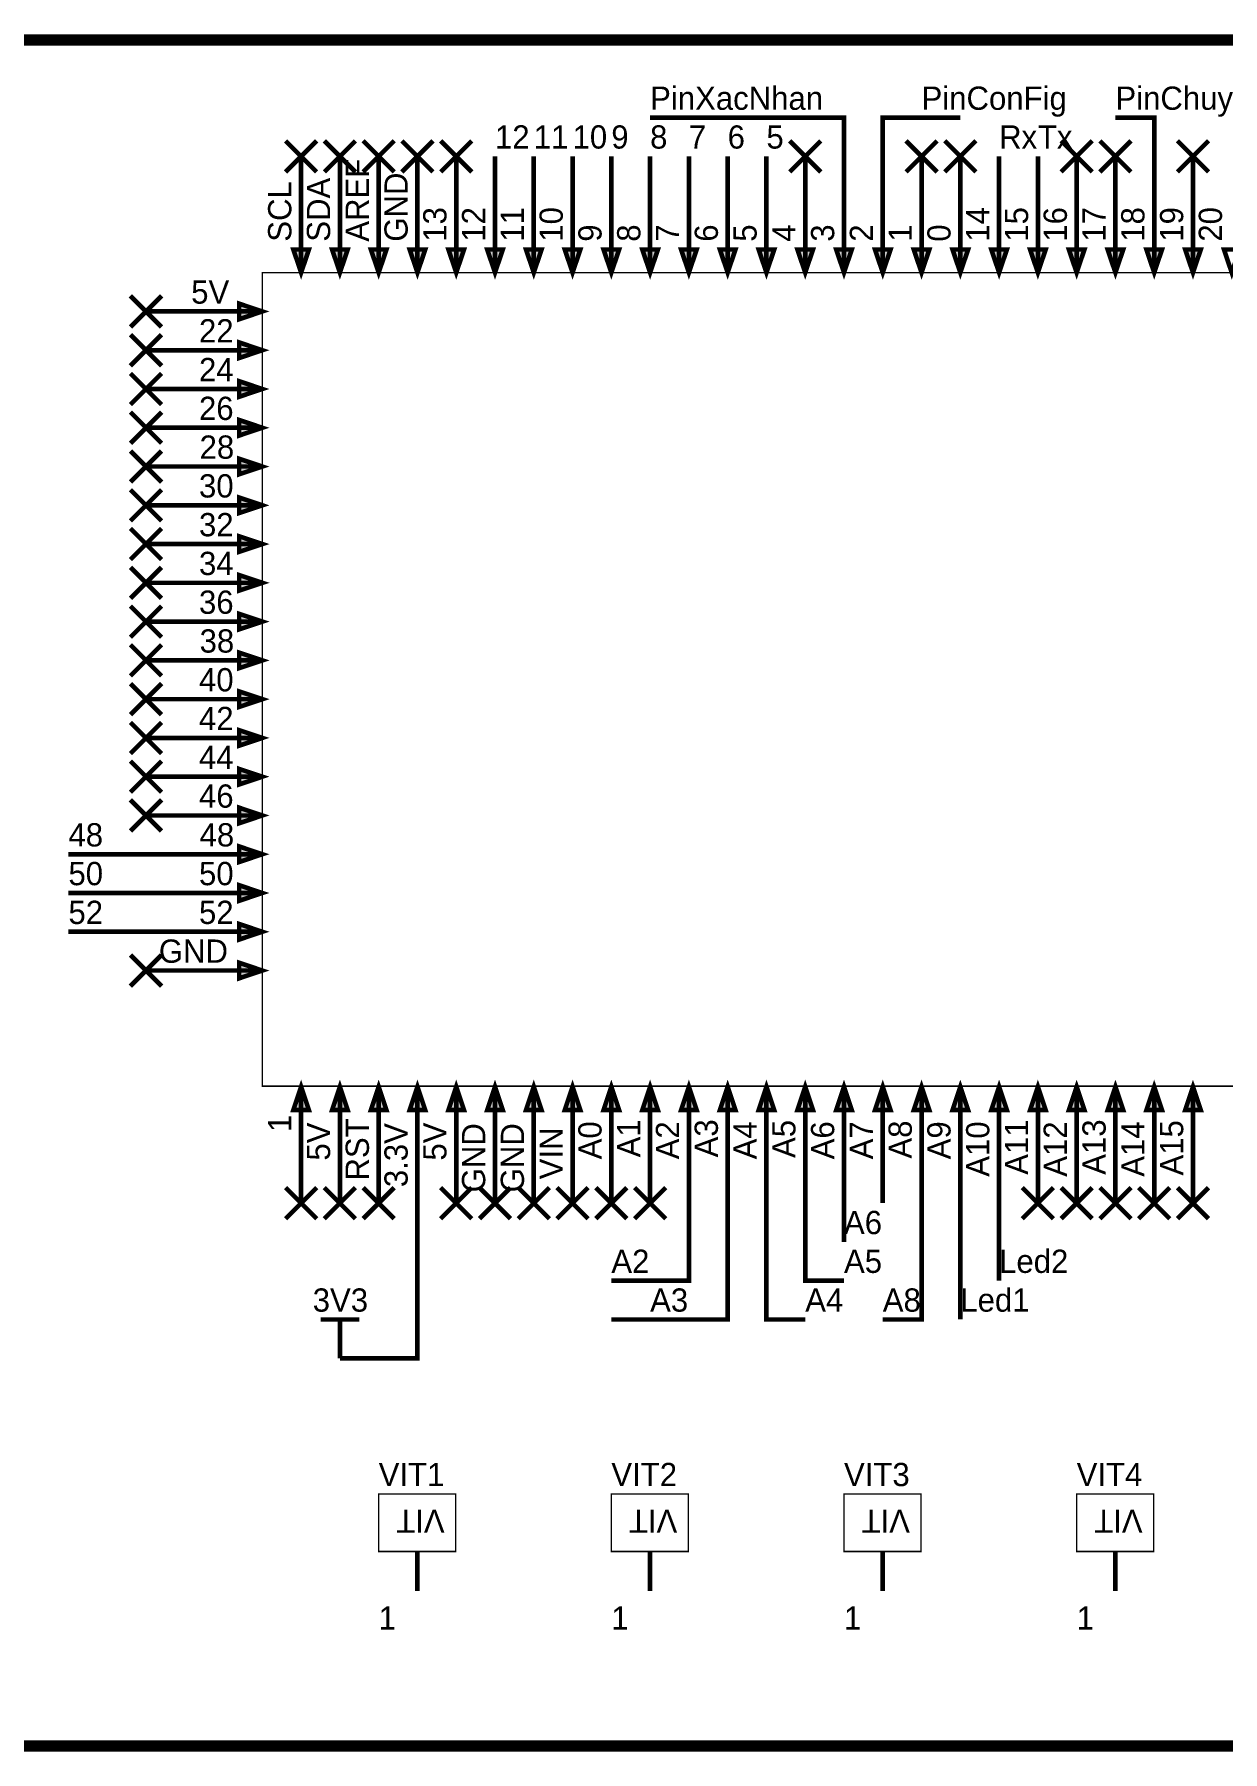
# Model space of a CAD drawing. Header units: millimetres. Extents: x 4 to 288, y 4 to 189.
# Drawn here: x 117.1 to 195, y 4.7 to 117.2 of the extents above; entities that cross this region are included whole.
import ezdxf

# ---------------------------------------------------------------- set-up
doc = ezdxf.new("R2010")
doc.units = ezdxf.units.MM
doc.layers.add('Sheet', color=255, linetype='Continuous')

msp = doc.modelspace()

# ---------------------------------------------------------------- linework, layer by layer
at = {"layer": 'Sheet'}
for points, const_width in [([(287.02, 116.84), (114.3, 116.84)], 0.749), ([(170.18, 109.22), (170.18, 111.76), (157.48, 111.76)], 0.3), ([(172.72, 109.22), (172.72, 111.76), (177.8, 111.76)], 0.3), ([(190.5, 109.22), (190.5, 111.76), (187.96, 111.76)], 0.3), ([(133.6, 108.2), (135.64, 110.24)], 0.3), ([(133.6, 110.24), (135.64, 108.2)], 0.3), ([(136.14, 108.2), (138.18, 110.24)], 0.3), ([(136.14, 110.24), (138.18, 108.2)], 0.3), ([(138.68, 108.2), (140.72, 110.24)], 0.3), ([(138.68, 110.24), (140.72, 108.2)], 0.3), ([(141.22, 108.2), (143.26, 110.24)], 0.3), ([(141.22, 110.24), (143.26, 108.2)], 0.3), ([(143.76, 108.2), (145.8, 110.24)], 0.3), ([(143.76, 110.24), (145.8, 108.2)], 0.3), ([(166.62, 108.2), (168.66, 110.24)], 0.3), ([(166.62, 110.24), (168.66, 108.2)], 0.3), ([(174.24, 108.2), (176.28, 110.24)], 0.3), ([(174.24, 110.24), (176.28, 108.2)], 0.3), ([(176.78, 108.2), (178.82, 110.24)], 0.3), ([(176.78, 110.24), (178.82, 108.2)], 0.3), ([(184.4, 108.2), (186.44, 110.24)], 0.3), ([(184.4, 110.24), (186.44, 108.2)], 0.3), ([(186.94, 108.2), (188.98, 110.24)], 0.3), ([(186.94, 110.24), (188.98, 108.2)], 0.3), ([(192.02, 108.2), (194.06, 110.24)], 0.3), ([(192.02, 110.24), (194.06, 108.2)], 0.3), ([(134.62, 101.6), (134.62, 109.22)], 0.3), ([(137.16, 101.6), (137.16, 109.22)], 0.3), ([(139.7, 101.6), (139.7, 109.22)], 0.3), ([(142.24, 101.6), (142.24, 109.22)], 0.3), ([(144.78, 101.6), (144.78, 109.22)], 0.3), ([(147.32, 101.6), (147.32, 109.22)], 0.3), ([(149.86, 101.6), (149.86, 109.22)], 0.3), ([(152.4, 101.6), (152.4, 109.22)], 0.3), ([(154.94, 101.6), (154.94, 109.22)], 0.3), ([(157.48, 101.6), (157.48, 109.22)], 0.3), ([(160.02, 101.6), (160.02, 109.22)], 0.3), ([(162.56, 101.6), (162.56, 109.22)], 0.3), ([(165.1, 101.6), (165.1, 109.22)], 0.3), ([(167.64, 101.6), (167.64, 109.22)], 0.3), ([(170.18, 101.6), (170.18, 109.22)], 0.3), ([(172.72, 101.6), (172.72, 109.22)], 0.3), ([(175.26, 101.6), (175.26, 109.22)], 0.3), ([(177.8, 101.6), (177.8, 109.22)], 0.3), ([(180.34, 101.6), (180.34, 109.22)], 0.3), ([(182.88, 101.6), (182.88, 109.22)], 0.3), ([(185.42, 101.6), (185.42, 109.22)], 0.3), ([(187.96, 101.6), (187.96, 109.22)], 0.3), ([(190.5, 101.6), (190.5, 109.22)], 0.3), ([(193.04, 101.6), (193.04, 109.22)], 0.3), ([(132.08, 101.6), (200.62, 101.6), (200.62, 48.3), (132.08, 48.3), (132.08, 101.6)], 0.0991), ([(123.44, 98.04), (125.48, 100.08)], 0.3), ([(123.44, 100.08), (125.48, 98.04)], 0.3), ([(132.08, 99.06), (124.46, 99.06)], 0.3), ([(123.44, 95.5), (125.48, 97.54)], 0.3), ([(123.44, 97.54), (125.48, 95.5)], 0.3), ([(132.08, 96.52), (124.46, 96.52)], 0.3), ([(123.44, 92.96), (125.48, 95)], 0.3), ([(123.44, 95), (125.48, 92.96)], 0.3), ([(132.08, 93.98), (124.46, 93.98)], 0.3), ([(123.44, 90.42), (125.48, 92.46)], 0.3), ([(123.44, 92.46), (125.48, 90.42)], 0.3), ([(132.08, 91.44), (124.46, 91.44)], 0.3), ([(123.44, 87.88), (125.48, 89.92)], 0.3), ([(123.44, 89.92), (125.48, 87.88)], 0.3), ([(132.08, 88.9), (124.46, 88.9)], 0.3), ([(123.44, 85.34), (125.48, 87.38)], 0.3), ([(123.44, 87.38), (125.48, 85.34)], 0.3), ([(132.08, 86.36), (124.46, 86.36)], 0.3), ([(123.44, 82.8), (125.48, 84.84)], 0.3), ([(123.44, 84.84), (125.48, 82.8)], 0.3), ([(132.08, 83.82), (124.46, 83.82)], 0.3), ([(123.44, 80.26), (125.48, 82.3)], 0.3), ([(123.44, 82.3), (125.48, 80.26)], 0.3), ([(132.08, 81.28), (124.46, 81.28)], 0.3), ([(123.44, 77.72), (125.48, 79.76)], 0.3), ([(123.44, 79.76), (125.48, 77.72)], 0.3), ([(132.08, 78.74), (124.46, 78.74)], 0.3), ([(123.44, 75.18), (125.48, 77.22)], 0.3), ([(123.44, 77.22), (125.48, 75.18)], 0.3), ([(132.08, 76.2), (124.46, 76.2)], 0.3), ([(123.44, 72.64), (125.48, 74.68)], 0.3), ([(123.44, 74.68), (125.48, 72.64)], 0.3), ([(132.08, 73.66), (124.46, 73.66)], 0.3), ([(123.44, 70.1), (125.48, 72.14)], 0.3), ([(123.44, 72.14), (125.48, 70.1)], 0.3), ([(132.08, 71.12), (124.46, 71.12)], 0.3), ([(123.44, 67.56), (125.48, 69.6)], 0.3), ([(123.44, 69.6), (125.48, 67.56)], 0.3), ([(132.08, 68.58), (124.46, 68.58)], 0.3), ([(123.44, 65.02), (125.48, 67.06)], 0.3), ([(123.44, 67.06), (125.48, 65.02)], 0.3), ([(132.08, 66.04), (124.46, 66.04)], 0.3), ([(124.46, 63.5), (119.38, 63.5)], 0.3), ([(132.08, 63.5), (124.46, 63.5)], 0.3), ([(124.46, 60.96), (119.38, 60.96)], 0.3), ([(132.08, 60.96), (124.46, 60.96)], 0.3), ([(124.46, 58.42), (119.38, 58.42)], 0.3), ([(132.08, 58.42), (124.46, 58.42)], 0.3), ([(123.44, 54.86), (125.48, 56.9)], 0.3), ([(123.44, 56.9), (125.48, 54.86)], 0.3), ([(132.08, 55.88), (124.46, 55.88)], 0.3), ([(134.62, 48.26), (134.62, 40.64)], 0.3), ([(137.16, 48.26), (137.16, 40.64)], 0.3), ([(139.7, 48.26), (139.7, 40.64)], 0.3), ([(142.24, 48.26), (142.24, 40.64)], 0.3), ([(144.78, 48.26), (144.78, 40.64)], 0.3), ([(147.32, 48.26), (147.32, 40.64)], 0.3), ([(149.86, 48.26), (149.86, 40.64)], 0.3), ([(152.4, 48.26), (152.4, 40.64)], 0.3), ([(154.94, 48.26), (154.94, 40.64)], 0.3), ([(157.48, 48.26), (157.48, 40.64)], 0.3), ([(160.02, 48.26), (160.02, 40.64)], 0.3), ([(162.56, 48.26), (162.56, 40.64)], 0.3), ([(165.1, 48.26), (165.1, 40.64)], 0.3), ([(167.64, 48.26), (167.64, 40.64)], 0.3), ([(170.18, 48.26), (170.18, 40.64)], 0.3), ([(172.72, 48.26), (172.72, 40.64)], 0.3), ([(175.26, 48.26), (175.26, 40.64)], 0.3), ([(177.8, 48.26), (177.8, 40.64)], 0.3), ([(180.34, 48.26), (180.34, 40.64)], 0.3), ([(182.88, 48.26), (182.88, 40.64)], 0.3), ([(185.42, 48.26), (185.42, 40.64)], 0.3), ([(187.96, 48.26), (187.96, 40.64)], 0.3), ([(190.5, 48.26), (190.5, 40.64)], 0.3), ([(193.04, 48.26), (193.04, 40.64)], 0.3), ([(133.6, 39.62), (135.64, 41.66)], 0.3), ([(133.6, 41.66), (135.64, 39.62)], 0.3), ([(136.14, 39.62), (138.18, 41.66)], 0.3), ([(136.14, 41.66), (138.18, 39.62)], 0.3), ([(138.68, 39.62), (140.72, 41.66)], 0.3), ([(138.68, 41.66), (140.72, 39.62)], 0.3), ([(143.76, 39.62), (145.8, 41.66)], 0.3), ([(143.76, 41.66), (145.8, 39.62)], 0.3), ([(146.3, 39.62), (148.34, 41.66)], 0.3), ([(146.3, 41.66), (148.34, 39.62)], 0.3), ([(148.84, 39.62), (150.88, 41.66)], 0.3), ([(148.84, 41.66), (150.88, 39.62)], 0.3), ([(151.38, 39.62), (153.42, 41.66)], 0.3), ([(151.38, 41.66), (153.42, 39.62)], 0.3), ([(153.92, 39.62), (155.96, 41.66)], 0.3), ([(153.92, 41.66), (155.96, 39.62)], 0.3), ([(156.46, 39.62), (158.5, 41.66)], 0.3), ([(156.46, 41.66), (158.5, 39.62)], 0.3), ([(181.86, 39.62), (183.9, 41.66)], 0.3), ([(181.86, 41.66), (183.9, 39.62)], 0.3), ([(184.4, 39.62), (186.44, 41.66)], 0.3), ([(184.4, 41.66), (186.44, 39.62)], 0.3), ([(186.94, 39.62), (188.98, 41.66)], 0.3), ([(186.94, 41.66), (188.98, 39.62)], 0.3), ([(189.48, 39.62), (191.52, 41.66)], 0.3), ([(189.48, 41.66), (191.52, 39.62)], 0.3), ([(192.02, 39.62), (194.06, 41.66)], 0.3), ([(192.02, 41.66), (194.06, 39.62)], 0.3), ([(142.24, 40.64), (142.24, 30.48), (137.16, 30.48)], 0.3), ([(160.02, 40.64), (160.02, 35.56), (154.94, 35.56)], 0.3), ([(154.94, 33.02), (162.56, 33.02), (162.56, 40.64)], 0.3), ([(165.1, 40.64), (165.1, 33.02), (167.64, 33.02)], 0.3), ([(167.64, 40.64), (167.64, 35.56), (170.18, 35.56)], 0.3), ([(170.18, 40.64), (170.18, 38.1)], 0.3), ([(175.26, 40.64), (175.26, 33.02), (172.72, 33.02)], 0.3), ([(177.8, 40.64), (177.8, 33.02)], 0.3), ([(180.34, 40.64), (180.34, 35.56)], 0.3), ([(135.89, 33.02), (138.43, 33.02)], 0.3), ([(137.16, 30.48), (137.16, 33.02)], 0.3), ([(139.7, 21.59), (144.74, 21.59), (144.74, 17.82), (139.7, 17.82), (139.7, 21.59)], 0.0991), ([(154.94, 21.59), (159.98, 21.59), (159.98, 17.82), (154.94, 17.82), (154.94, 21.59)], 0.0991), ([(170.18, 21.59), (175.22, 21.59), (175.22, 17.82), (170.18, 17.82), (170.18, 21.59)], 0.0991), ([(185.42, 21.59), (190.46, 21.59), (190.46, 17.82), (185.42, 17.82), (185.42, 21.59)], 0.0991), ([(142.24, 17.78), (142.24, 15.24)], 0.3), ([(157.48, 17.78), (157.48, 15.24)], 0.3), ([(172.72, 17.78), (172.72, 15.24)], 0.3), ([(187.96, 17.78), (187.96, 15.24)], 0.3), ([(236.22, 5.08), (200.66, 5.08), (114.3, 5.08)], 0.749)]:
    msp.add_lwpolyline(points, dxfattribs=dict(at, const_width=const_width))
for points, const_width in [([(134.62, 101.6), (134.11, 103.12), (135.13, 103.12), (134.62, 101.6)], 0.3), ([(134.11, 103.12), (134.62, 101.6), (135.13, 103.12), (134.11, 103.12)], 0.0991), ([(137.16, 101.6), (136.65, 103.12), (137.67, 103.12), (137.16, 101.6)], 0.3), ([(136.65, 103.12), (137.16, 101.6), (137.67, 103.12), (136.65, 103.12)], 0.0991), ([(139.7, 101.6), (139.19, 103.12), (140.21, 103.12), (139.7, 101.6)], 0.3), ([(139.19, 103.12), (139.7, 101.6), (140.21, 103.12), (139.19, 103.12)], 0.0991), ([(142.24, 101.6), (141.73, 103.12), (142.75, 103.12), (142.24, 101.6)], 0.3), ([(141.73, 103.12), (142.24, 101.6), (142.75, 103.12), (141.73, 103.12)], 0.0991), ([(144.78, 101.6), (144.27, 103.12), (145.29, 103.12), (144.78, 101.6)], 0.3), ([(144.27, 103.12), (144.78, 101.6), (145.29, 103.12), (144.27, 103.12)], 0.0991), ([(147.32, 101.6), (146.81, 103.12), (147.83, 103.12), (147.32, 101.6)], 0.3), ([(146.81, 103.12), (147.32, 101.6), (147.83, 103.12), (146.81, 103.12)], 0.0991), ([(149.86, 101.6), (149.35, 103.12), (150.37, 103.12), (149.86, 101.6)], 0.3), ([(149.35, 103.12), (149.86, 101.6), (150.37, 103.12), (149.35, 103.12)], 0.0991), ([(152.4, 101.6), (151.89, 103.12), (152.91, 103.12), (152.4, 101.6)], 0.3), ([(151.89, 103.12), (152.4, 101.6), (152.91, 103.12), (151.89, 103.12)], 0.0991), ([(154.94, 101.6), (154.43, 103.12), (155.45, 103.12), (154.94, 101.6)], 0.3), ([(154.43, 103.12), (154.94, 101.6), (155.45, 103.12), (154.43, 103.12)], 0.0991), ([(157.48, 101.6), (156.97, 103.12), (157.99, 103.12), (157.48, 101.6)], 0.3), ([(156.97, 103.12), (157.48, 101.6), (157.99, 103.12), (156.97, 103.12)], 0.0991), ([(160.02, 101.6), (159.51, 103.12), (160.53, 103.12), (160.02, 101.6)], 0.3), ([(159.51, 103.12), (160.02, 101.6), (160.53, 103.12), (159.51, 103.12)], 0.0991), ([(162.56, 101.6), (162.05, 103.12), (163.07, 103.12), (162.56, 101.6)], 0.3), ([(162.05, 103.12), (162.56, 101.6), (163.07, 103.12), (162.05, 103.12)], 0.0991), ([(165.1, 101.6), (164.59, 103.12), (165.61, 103.12), (165.1, 101.6)], 0.3), ([(164.59, 103.12), (165.1, 101.6), (165.61, 103.12), (164.59, 103.12)], 0.0991), ([(167.64, 101.6), (167.13, 103.12), (168.15, 103.12), (167.64, 101.6)], 0.3), ([(167.13, 103.12), (167.64, 101.6), (168.15, 103.12), (167.13, 103.12)], 0.0991), ([(170.18, 101.6), (169.67, 103.12), (170.69, 103.12), (170.18, 101.6)], 0.3), ([(169.67, 103.12), (170.18, 101.6), (170.69, 103.12), (169.67, 103.12)], 0.0991), ([(172.72, 101.6), (172.21, 103.12), (173.23, 103.12), (172.72, 101.6)], 0.3), ([(172.21, 103.12), (172.72, 101.6), (173.23, 103.12), (172.21, 103.12)], 0.0991), ([(175.26, 101.6), (174.75, 103.12), (175.77, 103.12), (175.26, 101.6)], 0.3), ([(174.75, 103.12), (175.26, 101.6), (175.77, 103.12), (174.75, 103.12)], 0.0991), ([(177.8, 101.6), (177.29, 103.12), (178.31, 103.12), (177.8, 101.6)], 0.3), ([(177.29, 103.12), (177.8, 101.6), (178.31, 103.12), (177.29, 103.12)], 0.0991), ([(180.34, 101.6), (179.83, 103.12), (180.85, 103.12), (180.34, 101.6)], 0.3), ([(179.83, 103.12), (180.34, 101.6), (180.85, 103.12), (179.83, 103.12)], 0.0991), ([(182.88, 101.6), (182.37, 103.12), (183.39, 103.12), (182.88, 101.6)], 0.3), ([(182.37, 103.12), (182.88, 101.6), (183.39, 103.12), (182.37, 103.12)], 0.0991), ([(185.42, 101.6), (184.91, 103.12), (185.93, 103.12), (185.42, 101.6)], 0.3), ([(184.91, 103.12), (185.42, 101.6), (185.93, 103.12), (184.91, 103.12)], 0.0991), ([(187.96, 101.6), (187.45, 103.12), (188.47, 103.12), (187.96, 101.6)], 0.3), ([(187.45, 103.12), (187.96, 101.6), (188.47, 103.12), (187.45, 103.12)], 0.0991), ([(190.5, 101.6), (189.99, 103.12), (191.01, 103.12), (190.5, 101.6)], 0.3), ([(189.99, 103.12), (190.5, 101.6), (191.01, 103.12), (189.99, 103.12)], 0.0991), ([(193.04, 101.6), (192.53, 103.12), (193.55, 103.12), (193.04, 101.6)], 0.3), ([(192.53, 103.12), (193.04, 101.6), (193.55, 103.12), (192.53, 103.12)], 0.0991), ([(195.58, 101.6), (195.07, 103.12), (196.09, 103.12), (195.58, 101.6)], 0.3), ([(132.08, 99.06), (130.56, 98.55), (130.56, 99.57), (132.08, 99.06)], 0.3), ([(130.56, 99.57), (132.08, 99.06), (130.56, 98.55), (130.56, 99.57)], 0.0991), ([(132.08, 96.52), (130.56, 96.01), (130.56, 97.03), (132.08, 96.52)], 0.3), ([(130.56, 97.03), (132.08, 96.52), (130.56, 96.01), (130.56, 97.03)], 0.0991), ([(132.08, 93.98), (130.56, 93.47), (130.56, 94.49), (132.08, 93.98)], 0.3), ([(130.56, 94.49), (132.08, 93.98), (130.56, 93.47), (130.56, 94.49)], 0.0991), ([(132.08, 91.44), (130.56, 90.93), (130.56, 91.95), (132.08, 91.44)], 0.3), ([(130.56, 91.95), (132.08, 91.44), (130.56, 90.93), (130.56, 91.95)], 0.0991), ([(132.08, 88.9), (130.56, 88.39), (130.56, 89.41), (132.08, 88.9)], 0.3), ([(130.56, 89.41), (132.08, 88.9), (130.56, 88.39), (130.56, 89.41)], 0.0991), ([(132.08, 86.36), (130.56, 85.85), (130.56, 86.87), (132.08, 86.36)], 0.3), ([(130.56, 86.87), (132.08, 86.36), (130.56, 85.85), (130.56, 86.87)], 0.0991), ([(132.08, 83.82), (130.56, 83.31), (130.56, 84.33), (132.08, 83.82)], 0.3), ([(130.56, 84.33), (132.08, 83.82), (130.56, 83.31), (130.56, 84.33)], 0.0991), ([(132.08, 81.28), (130.56, 80.77), (130.56, 81.79), (132.08, 81.28)], 0.3), ([(130.56, 81.79), (132.08, 81.28), (130.56, 80.77), (130.56, 81.79)], 0.0991), ([(132.08, 78.74), (130.56, 78.23), (130.56, 79.25), (132.08, 78.74)], 0.3), ([(130.56, 79.25), (132.08, 78.74), (130.56, 78.23), (130.56, 79.25)], 0.0991), ([(132.08, 76.2), (130.56, 75.69), (130.56, 76.71), (132.08, 76.2)], 0.3), ([(130.56, 76.71), (132.08, 76.2), (130.56, 75.69), (130.56, 76.71)], 0.0991), ([(132.08, 73.66), (130.56, 73.15), (130.56, 74.17), (132.08, 73.66)], 0.3), ([(130.56, 74.17), (132.08, 73.66), (130.56, 73.15), (130.56, 74.17)], 0.0991), ([(132.08, 71.12), (130.56, 70.61), (130.56, 71.63), (132.08, 71.12)], 0.3), ([(130.56, 71.63), (132.08, 71.12), (130.56, 70.61), (130.56, 71.63)], 0.0991), ([(132.08, 68.58), (130.56, 68.07), (130.56, 69.09), (132.08, 68.58)], 0.3), ([(130.56, 69.09), (132.08, 68.58), (130.56, 68.07), (130.56, 69.09)], 0.0991), ([(132.08, 66.04), (130.56, 65.53), (130.56, 66.55), (132.08, 66.04)], 0.3), ([(130.56, 66.55), (132.08, 66.04), (130.56, 65.53), (130.56, 66.55)], 0.0991), ([(132.08, 63.5), (130.56, 62.99), (130.56, 64.01), (132.08, 63.5)], 0.3), ([(130.56, 64.01), (132.08, 63.5), (130.56, 62.99), (130.56, 64.01)], 0.0991), ([(132.08, 60.96), (130.56, 60.45), (130.56, 61.47), (132.08, 60.96)], 0.3), ([(130.56, 61.47), (132.08, 60.96), (130.56, 60.45), (130.56, 61.47)], 0.0991), ([(132.08, 58.42), (130.56, 57.91), (130.56, 58.93), (132.08, 58.42)], 0.3), ([(130.56, 58.93), (132.08, 58.42), (130.56, 57.91), (130.56, 58.93)], 0.0991), ([(132.08, 55.88), (130.56, 55.37), (130.56, 56.39), (132.08, 55.88)], 0.3), ([(130.56, 56.39), (132.08, 55.88), (130.56, 55.37), (130.56, 56.39)], 0.0991), ([(135.13, 46.74), (134.11, 46.74), (134.62, 48.26), (135.13, 46.74)], 0.3), ([(134.11, 46.74), (134.62, 48.26), (135.13, 46.74), (134.11, 46.74)], 0.0991), ([(137.67, 46.74), (136.65, 46.74), (137.16, 48.26), (137.67, 46.74)], 0.3), ([(136.65, 46.74), (137.16, 48.26), (137.67, 46.74), (136.65, 46.74)], 0.0991), ([(140.21, 46.74), (139.19, 46.74), (139.7, 48.26), (140.21, 46.74)], 0.3), ([(139.19, 46.74), (139.7, 48.26), (140.21, 46.74), (139.19, 46.74)], 0.0991), ([(142.75, 46.74), (141.73, 46.74), (142.24, 48.26), (142.75, 46.74)], 0.3), ([(141.73, 46.74), (142.24, 48.26), (142.75, 46.74), (141.73, 46.74)], 0.0991), ([(145.29, 46.74), (144.27, 46.74), (144.78, 48.26), (145.29, 46.74)], 0.3), ([(144.27, 46.74), (144.78, 48.26), (145.29, 46.74), (144.27, 46.74)], 0.0991), ([(147.83, 46.74), (146.81, 46.74), (147.32, 48.26), (147.83, 46.74)], 0.3), ([(146.81, 46.74), (147.32, 48.26), (147.83, 46.74), (146.81, 46.74)], 0.0991), ([(150.37, 46.74), (149.35, 46.74), (149.86, 48.26), (150.37, 46.74)], 0.3), ([(149.35, 46.74), (149.86, 48.26), (150.37, 46.74), (149.35, 46.74)], 0.0991), ([(152.91, 46.74), (151.89, 46.74), (152.4, 48.26), (152.91, 46.74)], 0.3), ([(151.89, 46.74), (152.4, 48.26), (152.91, 46.74), (151.89, 46.74)], 0.0991), ([(155.45, 46.74), (154.43, 46.74), (154.94, 48.26), (155.45, 46.74)], 0.3), ([(154.43, 46.74), (154.94, 48.26), (155.45, 46.74), (154.43, 46.74)], 0.0991), ([(157.99, 46.74), (156.97, 46.74), (157.48, 48.26), (157.99, 46.74)], 0.3), ([(156.97, 46.74), (157.48, 48.26), (157.99, 46.74), (156.97, 46.74)], 0.0991), ([(160.53, 46.74), (159.51, 46.74), (160.02, 48.26), (160.53, 46.74)], 0.3), ([(159.51, 46.74), (160.02, 48.26), (160.53, 46.74), (159.51, 46.74)], 0.0991), ([(163.07, 46.74), (162.05, 46.74), (162.56, 48.26), (163.07, 46.74)], 0.3), ([(162.05, 46.74), (162.56, 48.26), (163.07, 46.74), (162.05, 46.74)], 0.0991), ([(165.61, 46.74), (164.59, 46.74), (165.1, 48.26), (165.61, 46.74)], 0.3), ([(164.59, 46.74), (165.1, 48.26), (165.61, 46.74), (164.59, 46.74)], 0.0991), ([(168.15, 46.74), (167.13, 46.74), (167.64, 48.26), (168.15, 46.74)], 0.3), ([(167.13, 46.74), (167.64, 48.26), (168.15, 46.74), (167.13, 46.74)], 0.0991), ([(170.69, 46.74), (169.67, 46.74), (170.18, 48.26), (170.69, 46.74)], 0.3), ([(169.67, 46.74), (170.18, 48.26), (170.69, 46.74), (169.67, 46.74)], 0.0991), ([(173.23, 46.74), (172.21, 46.74), (172.72, 48.26), (173.23, 46.74)], 0.3), ([(172.21, 46.74), (172.72, 48.26), (173.23, 46.74), (172.21, 46.74)], 0.0991), ([(175.77, 46.74), (174.75, 46.74), (175.26, 48.26), (175.77, 46.74)], 0.3), ([(174.75, 46.74), (175.26, 48.26), (175.77, 46.74), (174.75, 46.74)], 0.0991), ([(178.31, 46.74), (177.29, 46.74), (177.8, 48.26), (178.31, 46.74)], 0.3), ([(177.29, 46.74), (177.8, 48.26), (178.31, 46.74), (177.29, 46.74)], 0.0991), ([(180.85, 46.74), (179.83, 46.74), (180.34, 48.26), (180.85, 46.74)], 0.3), ([(179.83, 46.74), (180.34, 48.26), (180.85, 46.74), (179.83, 46.74)], 0.0991), ([(183.39, 46.74), (182.37, 46.74), (182.88, 48.26), (183.39, 46.74)], 0.3), ([(182.37, 46.74), (182.88, 48.26), (183.39, 46.74), (182.37, 46.74)], 0.0991), ([(185.93, 46.74), (184.91, 46.74), (185.42, 48.26), (185.93, 46.74)], 0.3), ([(184.91, 46.74), (185.42, 48.26), (185.93, 46.74), (184.91, 46.74)], 0.0991), ([(188.47, 46.74), (187.45, 46.74), (187.96, 48.26), (188.47, 46.74)], 0.3), ([(187.45, 46.74), (187.96, 48.26), (188.47, 46.74), (187.45, 46.74)], 0.0991), ([(191.01, 46.74), (189.99, 46.74), (190.5, 48.26), (191.01, 46.74)], 0.3), ([(189.99, 46.74), (190.5, 48.26), (191.01, 46.74), (189.99, 46.74)], 0.0991), ([(193.55, 46.74), (192.53, 46.74), (193.04, 48.26), (193.55, 46.74)], 0.3), ([(192.53, 46.74), (193.04, 48.26), (193.55, 46.74), (192.53, 46.74)], 0.0991)]:
    msp.add_lwpolyline(points, close=True, dxfattribs=dict(at, const_width=const_width))
for points in [[(134.04, 103.17), (134.62, 101.44), (135.2, 103.17)], [(136.58, 103.17), (137.16, 101.44), (137.74, 103.17)], [(139.12, 103.17), (139.7, 101.44), (140.28, 103.17)], [(141.66, 103.17), (142.24, 101.44), (142.82, 103.17)], [(144.2, 103.17), (144.78, 101.44), (145.36, 103.17)], [(146.74, 103.17), (147.32, 101.44), (147.9, 103.17)], [(149.28, 103.17), (149.86, 101.44), (150.44, 103.17)], [(151.82, 103.17), (152.4, 101.44), (152.98, 103.17)], [(154.36, 103.17), (154.94, 101.44), (155.52, 103.17)], [(156.9, 103.17), (157.48, 101.44), (158.06, 103.17)], [(159.44, 103.17), (160.02, 101.44), (160.6, 103.17)], [(161.98, 103.17), (162.56, 101.44), (163.14, 103.17)], [(164.52, 103.17), (165.1, 101.44), (165.68, 103.17)], [(167.06, 103.17), (167.64, 101.44), (168.22, 103.17)], [(169.6, 103.17), (170.18, 101.44), (170.76, 103.17)], [(172.14, 103.17), (172.72, 101.44), (173.3, 103.17)], [(174.68, 103.17), (175.26, 101.44), (175.84, 103.17)], [(177.22, 103.17), (177.8, 101.44), (178.38, 103.17)], [(179.76, 103.17), (180.34, 101.44), (180.92, 103.17)], [(182.3, 103.17), (182.88, 101.44), (183.46, 103.17)], [(184.84, 103.17), (185.42, 101.44), (186, 103.17)], [(187.38, 103.17), (187.96, 101.44), (188.54, 103.17)], [(189.92, 103.17), (190.5, 101.44), (191.08, 103.17)], [(192.46, 103.17), (193.04, 101.44), (193.62, 103.17)], [(130.51, 98.48), (132.24, 99.06), (130.51, 99.64)], [(130.51, 95.94), (132.24, 96.52), (130.51, 97.1)], [(130.51, 93.4), (132.24, 93.98), (130.51, 94.56)], [(130.51, 90.86), (132.24, 91.44), (130.51, 92.02)], [(130.51, 88.32), (132.24, 88.9), (130.51, 89.48)], [(130.51, 85.78), (132.24, 86.36), (130.51, 86.94)], [(130.51, 83.24), (132.24, 83.82), (130.51, 84.4)], [(130.51, 80.7), (132.24, 81.28), (130.51, 81.86)], [(130.51, 78.16), (132.24, 78.74), (130.51, 79.32)], [(130.51, 75.62), (132.24, 76.2), (130.51, 76.78)], [(130.51, 73.08), (132.24, 73.66), (130.51, 74.24)], [(130.51, 70.54), (132.24, 71.12), (130.51, 71.7)], [(130.51, 68), (132.24, 68.58), (130.51, 69.16)], [(130.51, 65.46), (132.24, 66.04), (130.51, 66.62)], [(130.51, 62.92), (132.24, 63.5), (130.51, 64.08)], [(130.51, 60.38), (132.24, 60.96), (130.51, 61.54)], [(130.51, 57.84), (132.24, 58.42), (130.51, 59)], [(130.51, 55.3), (132.24, 55.88), (130.51, 56.46)], [(135.2, 46.69), (134.62, 48.42), (134.04, 46.69)], [(137.74, 46.69), (137.16, 48.42), (136.58, 46.69)], [(140.28, 46.69), (139.7, 48.42), (139.12, 46.69)], [(142.82, 46.69), (142.24, 48.42), (141.66, 46.69)], [(145.36, 46.69), (144.78, 48.42), (144.2, 46.69)], [(147.9, 46.69), (147.32, 48.42), (146.74, 46.69)], [(150.44, 46.69), (149.86, 48.42), (149.28, 46.69)], [(152.98, 46.69), (152.4, 48.42), (151.82, 46.69)], [(155.52, 46.69), (154.94, 48.42), (154.36, 46.69)], [(158.06, 46.69), (157.48, 48.42), (156.9, 46.69)], [(160.6, 46.69), (160.02, 48.42), (159.44, 46.69)], [(163.14, 46.69), (162.56, 48.42), (161.98, 46.69)], [(165.68, 46.69), (165.1, 48.42), (164.52, 46.69)], [(168.22, 46.69), (167.64, 48.42), (167.06, 46.69)], [(170.76, 46.69), (170.18, 48.42), (169.6, 46.69)], [(173.3, 46.69), (172.72, 48.42), (172.14, 46.69)], [(175.84, 46.69), (175.26, 48.42), (174.68, 46.69)], [(178.38, 46.69), (177.8, 48.42), (177.22, 46.69)], [(180.92, 46.69), (180.34, 48.42), (179.76, 46.69)], [(183.46, 46.69), (182.88, 48.42), (182.3, 46.69)], [(186, 46.69), (185.42, 48.42), (184.84, 46.69)], [(188.54, 46.69), (187.96, 48.42), (187.38, 46.69)], [(191.08, 46.69), (190.5, 48.42), (189.92, 46.69)], [(193.62, 46.69), (193.04, 48.42), (192.46, 46.69)]]:
    msp.add_solid(points, dxfattribs=at)

# ---------------------------------------------------------------- texts
for s, height, p in [('PinXacNhan', 1.524, (157.48, 112.27)), ('PinConFig', 1.524, (175.26, 112.27)), ('PinChuyenMode', 1.524, (187.96, 112.27)), ('12', 1.524, (147.32, 109.73)), ('11', 1.524, (149.86, 109.73)), ('10', 1.524, (152.4, 109.73)), ('9', 1.52, (154.94, 109.73)), ('8', 1.52, (157.48, 109.73)), ('7', 1.52, (160.02, 109.73)), ('6', 1.52, (162.56, 109.73)), ('5', 1.52, (165.1, 109.73)), ('Rx', 1.524, (180.34, 109.73)), ('Tx', 1.524, (182.88, 109.73)), ('5V', 1.524, (127.42, 99.57)), ('22', 1.524, (127.93, 97.03)), ('24', 1.524, (127.93, 94.49)), ('26', 1.524, (127.93, 91.95)), ('28', 1.524, (127.97, 89.41)), ('30', 1.524, (127.93, 86.87)), ('32', 1.524, (127.93, 84.33)), ('34', 1.524, (127.93, 81.79)), ('36', 1.524, (127.93, 79.25)), ('38', 1.524, (127.97, 76.71)), ('40', 1.524, (127.93, 74.17)), ('42', 1.524, (127.93, 71.63)), ('44', 1.524, (127.93, 69.09)), ('46', 1.524, (127.93, 66.55)), ('48', 1.524, (119.38, 64.01)), ('48', 1.524, (127.97, 64.01)), ('50', 1.524, (119.38, 61.47)), ('50', 1.524, (127.93, 61.47)), ('52', 1.524, (119.38, 58.93)), ('52', 1.524, (127.93, 58.93)), ('GND', 1.524, (125.3, 56.39)), ('A6', 1.524, (170.18, 38.61)), ('A2', 1.524, (154.94, 36.07)), ('A5', 1.524, (170.18, 36.07)), ('Led2', 1.524, (180.34, 36.07)), ('3V3', 1.524, (135.38, 33.53)), ('A3', 1.524, (157.48, 33.53)), ('A4', 1.524, (167.64, 33.53)), ('A8', 1.524, (172.72, 33.53)), ('Led1', 1.524, (177.8, 33.53)), ('VIT2', 1.524, (154.94, 22.1)), ('VIT3', 1.524, (170.18, 22.1)), ('VIT1', 1.524, (139.7, 22.1)), ('VIT4', 1.524, (185.42, 22.1)), ('1', 1.52, (139.7, 12.7)), ('1', 1.52, (154.94, 12.7)), ('1', 1.52, (170.18, 12.7)), ('1', 1.52, (185.42, 12.7))]:
    msp.add_text(s, height=height, dxfattribs=at).set_placement(p)
for s, height, rotation, p in [('AREF', 1.524, 90, (139.06, 103.63)), ('GND', 1.524, 90, (141.6, 103.63)), ('SCL', 1.524, 90, (133.98, 103.63)), ('SDA', 1.524, 90, (136.52, 103.63)), ('13', 1.524, 90, (144.14, 103.63)), ('12', 1.524, 90, (146.68, 103.63)), ('11', 1.524, 90, (149.22, 103.63)), ('10', 1.524, 90, (151.76, 103.63)), ('14', 1.524, 90, (179.7, 103.63)), ('15', 1.524, 90, (182.24, 103.63)), ('16', 1.524, 90, (184.78, 103.63)), ('17', 1.524, 90, (187.32, 103.63)), ('18', 1.524, 90, (189.86, 103.63)), ('19', 1.524, 90, (192.4, 103.63)), ('20', 1.524, 90, (194.94, 103.63)), ('9', 1.52, 90, (154.3, 103.63)), ('8', 1.52, 90, (156.84, 103.63)), ('7', 1.52, 90, (159.38, 103.63)), ('6', 1.52, 90, (161.92, 103.63)), ('5', 1.52, 90, (164.46, 103.63)), ('4', 1.52, 90, (167, 103.63)), ('3', 1.52, 90, (169.54, 103.63)), ('2', 1.52, 90, (172.08, 103.63)), ('1', 1.52, 90, (174.62, 103.63)), ('0', 1.52, 90, (177.16, 103.63)), ('1', 1.52, 90, (133.98, 45.3)), ('RST', 1.524, 90, (139.06, 42.12)), ('5V', 1.524, 90, (136.52, 43.43)), ('3.3V', 1.524, 90, (141.6, 41.69)), ('5V', 1.524, 90, (144.14, 43.43)), ('GND', 1.524, 90, (146.68, 41.35)), ('GND', 1.524, 90, (149.22, 41.35)), ('VIN', 1.524, 90, (151.76, 42.2)), ('A0', 1.524, 90, (154.3, 43.51)), ('A1', 1.524, 90, (156.84, 43.64)), ('A2', 1.524, 90, (159.38, 43.51)), ('A3', 1.524, 90, (161.92, 43.64)), ('A4', 1.524, 90, (164.46, 43.51)), ('A5', 1.524, 90, (167, 43.6)), ('A6', 1.524, 90, (169.54, 43.51)), ('A7', 1.524, 90, (172.08, 43.51)), ('A8', 1.524, 90, (174.62, 43.56)), ('A9', 1.524, 90, (177.16, 43.51)), ('A10', 1.524, 90, (179.7, 42.37)), ('A11', 1.524, 90, (182.24, 42.5)), ('A12', 1.524, 90, (184.78, 42.37)), ('A13', 1.524, 90, (187.32, 42.5)), ('A14', 1.524, 90, (189.86, 42.37)), ('A15', 1.524, 90, (192.4, 42.45)), ('VIT', 1.524, 180, (144.02, 20.57)), ('VIT', 1.524, 180, (159.26, 20.57)), ('VIT', 1.524, 180, (174.5, 20.57)), ('VIT', 1.524, 180, (189.74, 20.57))]:
    msp.add_text(s, height=height, rotation=rotation, dxfattribs=at).set_placement(p)

doc.saveas('drawing.dxf')
